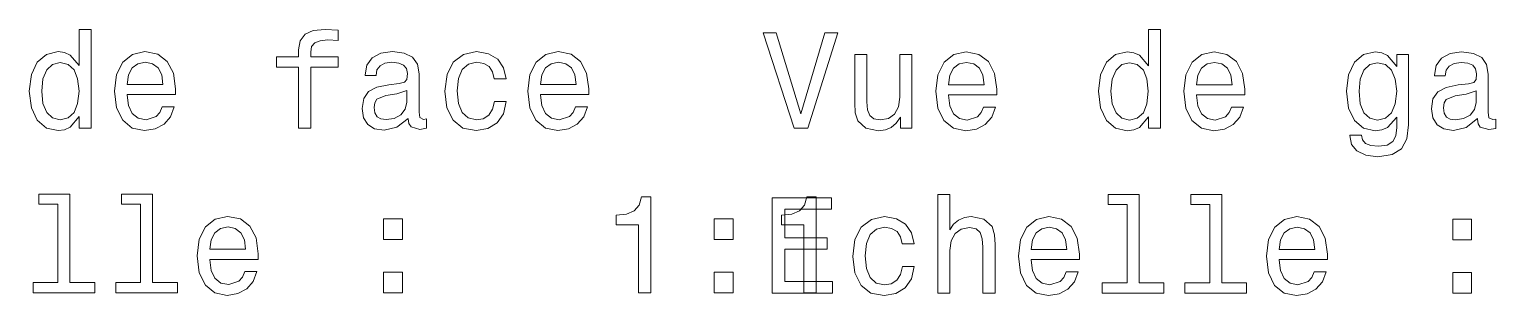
# Model space of a CAD drawing. Extents: x 550 to 772, y 358 to 469.
# Drawn here: x 606.9 to 660.8, y 397.9 to 407.6 of the extents above; entities that cross this region are included whole.
import ezdxf

# ---------------------------------------------------------------- set-up
doc = ezdxf.new("R2010")
doc.units = 0

msp = doc.modelspace()

# ---------------------------------------------------------------- linework, layer by layer
at = {"color": 7, "lineweight": 13}
for points in [[(608.77655, 404.434631), (608.77655, 404.016052), (609.220337, 404.016052), (609.220337, 407.637085), (608.781616, 407.637085), (608.781616, 406.31073), (608.443726, 406.694), (608.236938, 406.78479), (607.999878, 406.820099), (607.571228, 406.719208), (607.238403, 406.436798), (607.021545, 405.98291), (606.945862, 405.372681), (607.021545, 404.762451), (607.238403, 404.303528), (607.571228, 404.016052), (607.999878, 403.920227), (608.236938, 403.955536), (608.44873, 404.046326)], [(616.835632, 406.255249), (616.835632, 404.016052), (617.279419, 404.016052), (617.279419, 406.255249), (618.288086, 406.255249), (618.288086, 406.633484), (617.279419, 406.633484), (617.279419, 406.799927), (617.314758, 407.001648), (617.430725, 407.137817), (617.627441, 407.218506), (617.909851, 407.248749), (618.288086, 407.228577), (618.288086, 407.611877), (617.80896, 407.637085), (617.375244, 407.591705), (617.072693, 407.455536), (616.891113, 407.218506), (616.835632, 406.880615), (616.835632, 406.633484), (616.023682, 406.633484), (616.023682, 406.255249)], [(636.162903, 407.511871), (635.2854, 404.531342), (634.38269, 407.511871), (633.903564, 407.511871), (635.033264, 404.006836), (635.537598, 404.006836), (636.642029, 407.511871)], [(648.049805, 404.425415), (648.049805, 404.006836), (648.493591, 404.006836), (648.493591, 407.627869), (648.054871, 407.627869), (648.054871, 406.301514), (647.71698, 406.684784), (647.510193, 406.775574), (647.273132, 406.810883), (646.844482, 406.709991), (646.511658, 406.427582), (646.2948, 405.973694), (646.219116, 405.363464), (646.2948, 404.753235), (646.511658, 404.294312), (646.844482, 404.006836), (647.273132, 403.911011), (647.510193, 403.94632), (647.721985, 404.037109)], [(610.536621, 405.241547), (612.31189, 405.241547), (612.316895, 405.448334), (612.236206, 406.02829), (612.014343, 406.462006), (611.661316, 406.724274), (611.192261, 406.820099), (610.733337, 406.719208), (610.38031, 406.436798), (610.153381, 405.977875), (610.072693, 405.372681), (610.148315, 404.75235), (610.375244, 404.298462), (610.723267, 404.016052), (611.177124, 403.920227), (611.570496, 403.985779), (611.89325, 404.157257), (612.13031, 404.429596), (612.266479, 404.792694), (611.827698, 404.792694), (611.736938, 404.590973), (611.605835, 404.439697), (611.232605, 404.318634), (610.945129, 404.374115), (610.728271, 404.550629), (610.587097, 404.838104), (610.536621, 405.22644)], [(620.865173, 404.36908), (620.865173, 404.353943), (620.890381, 404.182465), (620.966064, 404.061432), (621.283752, 403.965607), (621.530884, 404.005951), (621.530884, 404.348907), (621.424988, 404.333771), (621.283752, 404.399323), (621.258545, 404.601074), (621.258545, 406.003082), (621.198059, 406.361145), (621.021545, 406.613312), (620.713867, 406.764618), (620.280151, 406.820099), (619.856506, 406.759583), (619.543823, 406.588104), (619.347168, 406.320801), (619.281616, 405.967773), (619.281616, 405.937531), (619.679993, 405.937531), (619.715332, 406.149323), (619.826294, 406.300629), (620.007813, 406.391418), (620.265015, 406.426727), (620.512146, 406.401489), (620.68866, 406.325836), (620.794556, 406.194733), (620.829895, 406.013184), (620.809692, 405.801361), (620.729004, 405.695435), (620.527283, 405.64502), (620.149048, 405.604675), (619.715332, 405.513885), (619.407715, 405.352509), (619.226135, 405.100342), (619.170654, 404.727142), (619.221069, 404.394287), (619.377441, 404.147186), (619.629578, 403.990845), (619.9776, 403.935364), (620.446594, 404.04126)], [(624.017212, 405.826569), (624.455933, 405.826569), (624.365173, 406.230042), (624.148315, 406.54776), (623.810425, 406.744446), (623.371643, 406.820099), (622.887512, 406.719208), (622.519348, 406.436798), (622.287354, 405.977875), (622.206665, 405.362579), (622.282349, 404.75235), (622.509277, 404.298462), (622.86731, 404.016052), (623.356506, 403.920227), (623.790222, 403.99588), (624.128174, 404.207703), (624.360107, 404.540558), (624.460999, 404.984344), (624.037354, 404.984344), (623.961731, 404.701935), (623.820496, 404.490112), (623.618774, 404.358978), (623.371643, 404.318634), (623.064026, 404.384216), (622.842102, 404.585938), (622.705933, 404.913757), (622.660583, 405.377716), (622.705933, 405.831604), (622.847168, 406.159424), (623.074097, 406.361145), (623.371643, 406.431763), (623.633911, 406.386383), (623.830566, 406.270386), (623.961731, 406.078735)], [(625.716736, 405.241547), (627.492004, 405.241547), (627.497009, 405.448334), (627.416321, 406.02829), (627.194458, 406.462006), (626.841431, 406.724274), (626.372375, 406.820099), (625.913452, 406.719208), (625.560425, 406.436798), (625.333496, 405.977875), (625.252808, 405.372681), (625.32843, 404.75235), (625.555359, 404.298462), (625.903381, 404.016052), (626.357239, 403.920227), (626.75061, 403.985779), (627.073364, 404.157257), (627.310425, 404.429596), (627.446594, 404.792694), (627.007813, 404.792694), (626.917053, 404.590973), (626.78595, 404.439697), (626.41272, 404.318634), (626.125244, 404.374115), (625.908386, 404.550629), (625.767212, 404.838104), (625.716736, 405.22644)], [(639.365356, 406.715057), (638.92157, 406.715057), (638.92157, 405.151642), (638.871155, 404.788544), (638.724915, 404.526276), (638.497925, 404.364899), (638.200378, 404.314484), (637.963379, 404.354828), (637.812073, 404.475861), (637.726318, 404.682617), (637.706177, 404.975128), (637.706177, 406.715057), (637.262329, 406.715057), (637.262329, 404.934784), (637.277466, 404.576721), (637.373291, 404.279175), (637.665833, 404.006836), (638.134827, 403.911011), (638.386963, 403.94632), (638.603821, 404.037109), (638.790466, 404.19342), (638.941772, 404.42038), (638.941772, 404.006836), (639.365356, 404.006836)], [(640.701843, 405.23233), (642.477051, 405.23233), (642.482117, 405.439117), (642.401428, 406.019073), (642.179504, 406.452789), (641.826477, 406.715057), (641.357483, 406.810883), (640.898499, 406.709991), (640.545471, 406.427582), (640.318542, 405.968658), (640.237854, 405.363464), (640.313477, 404.743134), (640.540466, 404.289246), (640.888428, 404.006836), (641.342346, 403.911011), (641.735718, 403.976563), (642.058472, 404.148041), (642.295471, 404.42038), (642.431641, 404.783478), (641.99292, 404.783478), (641.9021, 404.581757), (641.770996, 404.430481), (641.397827, 404.309418), (641.110352, 404.364899), (640.893494, 404.541412), (640.752258, 404.828888), (640.701843, 405.217224)], [(649.809875, 405.23233), (651.585144, 405.23233), (651.590149, 405.439117), (651.50946, 406.019073), (651.287598, 406.452789), (650.93457, 406.715057), (650.465515, 406.810883), (650.006592, 406.709991), (649.653564, 406.427582), (649.426636, 405.968658), (649.345947, 405.363464), (649.42157, 404.743134), (649.648499, 404.289246), (649.996521, 404.006836), (650.450378, 403.911011), (650.84375, 403.976563), (651.166504, 404.148041), (651.403564, 404.42038), (651.539734, 404.783478), (651.100952, 404.783478), (651.010193, 404.581757), (650.879089, 404.430481), (650.505859, 404.309418), (650.218384, 404.364899), (650.001526, 404.541412), (649.860352, 404.828888), (649.809875, 405.217224)], [(657.601685, 404.127869), (657.601685, 406.715057), (657.17804, 406.715057), (657.17804, 406.276276), (656.830078, 406.674713), (656.618286, 406.775574), (656.381226, 406.810883), (655.952576, 406.709991), (655.61969, 406.427582), (655.402832, 405.973694), (655.327209, 405.363464), (655.402832, 404.748199), (655.61969, 404.294312), (655.952576, 404.006836), (656.381226, 403.911011), (656.623291, 403.94632), (656.825012, 404.037109), (657.17804, 404.42038), (657.17804, 404.037109), (657.137695, 403.734497), (657.026733, 403.517639), (656.814941, 403.391571), (656.497192, 403.346161), (656.219849, 403.376434), (656.023132, 403.452087), (655.907166, 403.583191), (655.871887, 403.759705), (655.443176, 403.759705), (655.443176, 403.739532), (655.508728, 403.416779), (655.710449, 403.174713), (656.033264, 403.018372), (656.471985, 402.962891), (656.996521, 403.038544), (657.344482, 403.250366), (657.541199, 403.6185)], [(660.138428, 404.359863), (660.138428, 404.344727), (660.163635, 404.173248), (660.239319, 404.052216), (660.557007, 403.95639), (660.804138, 403.996735), (660.804138, 404.339691), (660.698242, 404.324554), (660.557007, 404.390106), (660.531799, 404.591858), (660.531799, 405.993866), (660.471313, 406.351929), (660.2948, 406.604095), (659.987122, 406.755402), (659.553406, 406.810883), (659.129761, 406.750366), (658.817139, 406.578888), (658.620422, 406.311584), (658.554871, 405.958557), (658.554871, 405.928314), (658.953247, 405.928314), (658.988586, 406.140106), (659.099548, 406.291412), (659.281067, 406.382202), (659.538269, 406.417511), (659.7854, 406.392273), (659.961914, 406.31662), (660.06781, 406.185516), (660.103149, 406.003967), (660.082947, 405.792145), (660.002258, 405.686218), (659.800537, 405.635803), (659.422302, 405.595459), (658.988586, 405.504669), (658.680969, 405.343292), (658.49939, 405.091125), (658.443909, 404.717926), (658.494324, 404.385071), (658.650696, 404.13797), (658.902832, 403.981628), (659.250854, 403.926147), (659.719849, 404.032043)], [(608.075562, 406.421661), (608.368042, 406.351074), (608.589966, 406.154388), (608.721069, 405.826569), (608.771545, 405.372681), (608.721069, 404.913757), (608.589966, 404.585938), (608.368042, 404.384216), (608.075562, 404.318634), (607.798157, 404.384216), (607.586365, 404.585938), (607.445129, 404.918793), (607.39978, 405.372681), (607.445129, 405.821533), (607.586365, 406.149323), (607.798157, 406.351074)], [(610.536621, 405.614746), (610.592102, 405.962738), (610.728271, 406.21994), (610.935059, 406.376282), (611.207397, 406.431763), (611.47467, 406.376282), (611.681458, 406.21994), (611.807556, 405.962738), (611.852905, 405.614746)], [(625.716736, 405.614746), (625.772217, 405.962738), (625.908386, 406.21994), (626.115173, 406.376282), (626.387512, 406.431763), (626.654785, 406.376282), (626.861572, 406.21994), (626.987671, 405.962738), (627.03302, 405.614746)], [(640.701843, 405.60553), (640.757324, 405.953522), (640.893494, 406.210724), (641.10022, 406.367065), (641.372559, 406.422546), (641.639893, 406.367065), (641.846619, 406.210724), (641.972717, 405.953522), (642.018127, 405.60553)], [(647.348816, 406.412445), (647.641296, 406.341858), (647.86322, 406.145172), (647.994324, 405.817352), (648.0448, 405.363464), (647.994324, 404.904541), (647.86322, 404.576721), (647.641296, 404.375), (647.348816, 404.309418), (647.071411, 404.375), (646.859619, 404.576721), (646.718384, 404.909576), (646.673035, 405.363464), (646.718384, 405.812317), (646.859619, 406.140106), (647.071411, 406.341858)], [(649.809875, 405.60553), (649.865356, 405.953522), (650.001526, 406.210724), (650.208313, 406.367065), (650.480652, 406.422546), (650.747925, 406.367065), (650.954712, 406.210724), (651.080811, 405.953522), (651.12616, 405.60553)], [(655.786133, 405.363464), (655.831543, 405.812317), (655.967712, 406.145172), (656.179504, 406.341858), (656.461914, 406.412445), (656.75946, 406.341858), (656.981384, 406.145172), (657.117554, 405.812317), (657.167969, 405.363464), (657.117554, 404.904541), (656.981384, 404.576721), (656.75946, 404.375), (656.461914, 404.309418), (656.179504, 404.375), (655.967712, 404.576721), (655.831543, 404.909576)], [(620.814758, 404.964172), (620.754211, 404.701935), (620.592834, 404.500214), (620.350769, 404.36908), (620.053223, 404.3237), (619.861572, 404.348907), (619.725403, 404.429596), (619.639648, 404.570801), (619.614441, 404.767487), (619.634644, 404.944), (619.715332, 405.070099), (620.038086, 405.211304), (620.446594, 405.27182), (620.814758, 405.392853)], [(660.088013, 404.954956), (660.027466, 404.692719), (659.866089, 404.490997), (659.624023, 404.359863), (659.326477, 404.314484), (659.134827, 404.339691), (658.998657, 404.42038), (658.912903, 404.561584), (658.887695, 404.75827), (658.907898, 404.934784), (658.988586, 405.060883), (659.31134, 405.202087), (659.719849, 405.262604), (660.088013, 405.383636)], [(607.994873, 401.217041), (607.994873, 398.342407), (607.082031, 398.342407), (607.082031, 397.969208), (609.346436, 397.969208), (609.346436, 398.342407), (608.43866, 398.342407), (608.43866, 401.59024), (607.298889, 401.59024), (607.298889, 401.217041)], [(611.030884, 401.217041), (611.030884, 398.342407), (610.118042, 398.342407), (610.118042, 397.969208), (612.382446, 397.969208), (612.382446, 398.342407), (611.47467, 398.342407), (611.47467, 401.59024), (610.3349, 401.59024), (610.3349, 401.217041)], [(629.317627, 397.969208), (629.77655, 397.969208), (629.77655, 401.494415), (629.433594, 401.494415), (629.342834, 401.186798), (629.161255, 400.980011), (628.883911, 400.858978), (628.50061, 400.818634), (628.50061, 400.460571), (629.317627, 400.460571)], [(634.226318, 397.959991), (636.445374, 397.959991), (636.445374, 398.383636), (634.690308, 398.383636), (634.690308, 399.568787), (636.253723, 399.568787), (636.253723, 399.987366), (634.690308, 399.987366), (634.690308, 401.036346), (636.405029, 401.036346), (636.405029, 401.459991), (634.226318, 401.459991)], [(635.389648, 397.969208), (635.848633, 397.969208), (635.848633, 401.494415), (635.505676, 401.494415), (635.414917, 401.186798), (635.233337, 400.980011), (634.955933, 400.858978), (634.572693, 400.818634), (634.572693, 400.460571), (635.389648, 400.460571)], [(640.313477, 397.959991), (640.757324, 397.959991), (640.757324, 399.523407), (640.802673, 399.88147), (640.948975, 400.143707), (641.175903, 400.305084), (641.478516, 400.365601), (641.720581, 400.315186), (641.871887, 400.179016), (641.94751, 399.952057), (641.972717, 399.649475), (641.972717, 397.959991), (642.416504, 397.959991), (642.416504, 399.740265), (642.396362, 400.098328), (642.305603, 400.395874), (642.008057, 400.668213), (641.544067, 400.764038), (641.29187, 400.728729), (641.075012, 400.632904), (640.893494, 400.481598), (640.757324, 400.274841), (640.757324, 401.581024), (640.313477, 401.581024)], [(647.268127, 401.207825), (647.268127, 398.333191), (646.355286, 398.333191), (646.355286, 397.959991), (648.61969, 397.959991), (648.61969, 398.333191), (647.711914, 398.333191), (647.711914, 401.581024), (646.572144, 401.581024), (646.572144, 401.207825)], [(650.304138, 401.207825), (650.304138, 398.333191), (649.391296, 398.333191), (649.391296, 397.959991), (651.655701, 397.959991), (651.655701, 398.333191), (650.747925, 398.333191), (650.747925, 401.581024), (649.608154, 401.581024), (649.608154, 401.207825)], [(613.572693, 399.194702), (615.3479, 399.194702), (615.352905, 399.401489), (615.272217, 399.981445), (615.050354, 400.415161), (614.697327, 400.677429), (614.228271, 400.773254), (613.769348, 400.672363), (613.416321, 400.389954), (613.189392, 399.93103), (613.108704, 399.325836), (613.184326, 398.705505), (613.411316, 398.251617), (613.759277, 397.969208), (614.213135, 397.873383), (614.606506, 397.938934), (614.929321, 398.110413), (615.166321, 398.382751), (615.30249, 398.74585), (614.863708, 398.74585), (614.772949, 398.544128), (614.641846, 398.392853), (614.268616, 398.27179), (613.981201, 398.327271), (613.764343, 398.503784), (613.623108, 398.79126), (613.572693, 399.179596)], [(639.002258, 399.770508), (639.44104, 399.770508), (639.35022, 400.173981), (639.133362, 400.491699), (638.795471, 400.688385), (638.35675, 400.764038), (637.872559, 400.663147), (637.504456, 400.380737), (637.272461, 399.921814), (637.191772, 399.306519), (637.267395, 398.696289), (637.494324, 398.242401), (637.852417, 397.959991), (638.341614, 397.864166), (638.77533, 397.939819), (639.11322, 398.151642), (639.345215, 398.484497), (639.446045, 398.928284), (639.022461, 398.928284), (638.946777, 398.645874), (638.805603, 398.434052), (638.603821, 398.302917), (638.35675, 398.262573), (638.049072, 398.328156), (637.827209, 398.529877), (637.69104, 398.857697), (637.64563, 399.321655), (637.69104, 399.775543), (637.832214, 400.103363), (638.059204, 400.305084), (638.35675, 400.375702), (638.618958, 400.330322), (638.815674, 400.214325), (638.946777, 400.022675)], [(643.737854, 399.185486), (645.513062, 399.185486), (645.518127, 399.392273), (645.437439, 399.972229), (645.215515, 400.405945), (644.862488, 400.668213), (644.393494, 400.764038), (643.93457, 400.663147), (643.581543, 400.380737), (643.354553, 399.921814), (643.273865, 399.31662), (643.349548, 398.696289), (643.576477, 398.242401), (643.924438, 397.959991), (644.378357, 397.864166), (644.771729, 397.929718), (645.094482, 398.101196), (645.331543, 398.373535), (645.467712, 398.736633), (645.028931, 398.736633), (644.938171, 398.534912), (644.807007, 398.383636), (644.433838, 398.262573), (644.146362, 398.318054), (643.929504, 398.494568), (643.788269, 398.782043), (643.737854, 399.17038)], [(652.845947, 399.185486), (654.621155, 399.185486), (654.62616, 399.392273), (654.545471, 399.972229), (654.323608, 400.405945), (653.970581, 400.668213), (653.501526, 400.764038), (653.042603, 400.663147), (652.689575, 400.380737), (652.462646, 399.921814), (652.381958, 399.31662), (652.457581, 398.696289), (652.68457, 398.242401), (653.032532, 397.959991), (653.486389, 397.864166), (653.879761, 397.929718), (654.202576, 398.101196), (654.439575, 398.373535), (654.575745, 398.736633), (654.136963, 398.736633), (654.046204, 398.534912), (653.9151, 398.383636), (653.54187, 398.262573), (653.254456, 398.318054), (653.037598, 398.494568), (652.896362, 398.782043), (652.845947, 399.17038)], [(613.572693, 399.567902), (613.628174, 399.915894), (613.764343, 400.173096), (613.971069, 400.329437), (614.243408, 400.384918), (614.510742, 400.329437), (614.717468, 400.173096), (614.843567, 399.915894), (614.888977, 399.567902)], [(619.952332, 399.925995), (620.648315, 399.925995), (620.648315, 400.677429), (619.952332, 400.677429)], [(632.096436, 399.925995), (632.792419, 399.925995), (632.792419, 400.677429), (632.096436, 400.677429)], [(643.737854, 399.558685), (643.793335, 399.906677), (643.929504, 400.163879), (644.136292, 400.320221), (644.40863, 400.375702), (644.675903, 400.320221), (644.88269, 400.163879), (645.008728, 399.906677), (645.054138, 399.558685)], [(652.845947, 399.558685), (652.901428, 399.906677), (653.037598, 400.163879), (653.244324, 400.320221), (653.516663, 400.375702), (653.783936, 400.320221), (653.990723, 400.163879), (654.116821, 399.906677), (654.162231, 399.558685)], [(659.225586, 399.916779), (659.92157, 399.916779), (659.92157, 400.668213), (659.225586, 400.668213)], [(619.952332, 397.969208), (620.648315, 397.969208), (620.648315, 398.720642), (619.952332, 398.720642)], [(632.096436, 397.969208), (632.792419, 397.969208), (632.792419, 398.720642), (632.096436, 398.720642)], [(659.225586, 397.959991), (659.92157, 397.959991), (659.92157, 398.711426), (659.225586, 398.711426)]]:
    msp.add_lwpolyline(points, close=True, dxfattribs=at)

doc.saveas('drawing.dxf')
